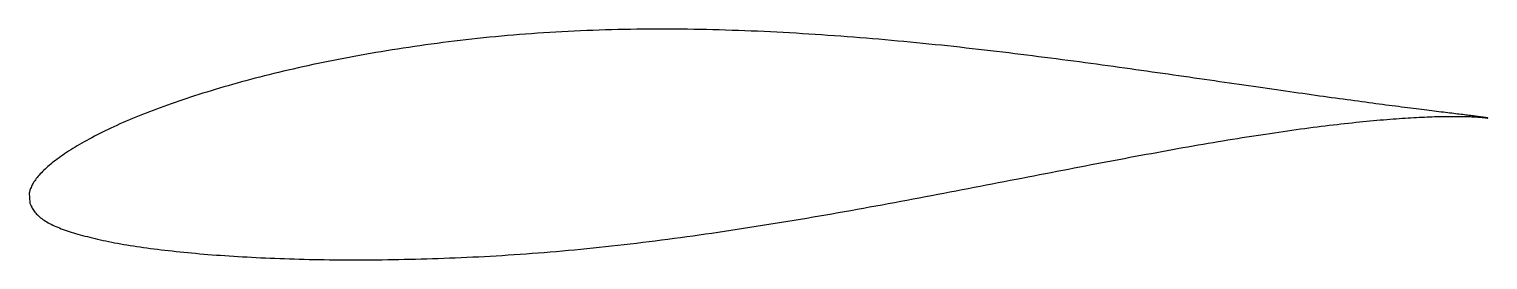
# Model space of a CAD drawing. Header units: metres. Extents: x -21.7 to 44, y -3.8 to 6.6.
import ezdxf

# ---------------------------------------------------------------- set-up
doc = ezdxf.new("R2010")
doc.units = ezdxf.units.M

msp = doc.modelspace()

# ---------------------------------------------------------------- linework, layer by layer
msp.add_lwpolyline([(43.96, 2.549), (43.958, 2.549), (43.955, 2.55), (43.948, 2.552), (43.939, 2.553), (43.928, 2.556), (43.914, 2.558), (43.898, 2.561), (43.879, 2.564), (43.857, 2.568), (43.833, 2.572), (43.807, 2.576), (43.778, 2.58), (43.746, 2.585), (43.712, 2.59), (43.675, 2.595), (43.636, 2.601), (43.595, 2.606), (43.551, 2.612), (43.504, 2.618), (43.455, 2.625), (43.404, 2.632), (43.35, 2.639), (43.293, 2.646), (43.234, 2.653), (43.173, 2.661), (43.109, 2.669), (43.043, 2.677), (42.974, 2.686), (42.903, 2.695), (42.829, 2.704), (42.753, 2.713), (42.675, 2.723), (42.594, 2.733), (42.51, 2.743), (42.424, 2.754), (42.336, 2.765), (42.246, 2.776), (42.153, 2.787), (42.057, 2.799), (41.959, 2.811), (41.859, 2.823), (41.757, 2.836), (41.652, 2.849), (41.545, 2.862), (41.435, 2.875), (41.323, 2.889), (41.209, 2.903), (41.093, 2.918), (40.974, 2.933), (40.853, 2.948), (40.729, 2.963), (40.603, 2.979), (40.475, 2.996), (40.345, 3.012), (40.213, 3.029), (40.078, 3.046), (39.941, 3.064), (39.802, 3.082), (39.66, 3.1), (39.517, 3.119), (39.371, 3.138), (39.223, 3.157), (39.073, 3.177), (38.92, 3.197), (38.766, 3.218), (38.609, 3.239), (38.451, 3.26), (38.29, 3.282), (38.127, 3.304), (37.962, 3.326), (37.795, 3.349), (37.626, 3.372), (37.454, 3.395), (37.281, 3.419), (37.106, 3.443), (36.929, 3.468), (36.749, 3.493), (36.568, 3.518), (36.385, 3.543), (36.2, 3.569), (36.013, 3.595), (35.824, 3.622), (35.633, 3.649), (35.44, 3.676), (35.245, 3.704), (35.048, 3.732), (34.85, 3.76), (34.65, 3.789), (34.448, 3.817), (34.244, 3.847), (34.038, 3.876), (33.83, 3.906), (33.621, 3.936), (33.41, 3.966), (33.197, 3.997), (32.983, 4.028), (32.767, 4.059), (32.549, 4.09), (32.33, 4.122), (32.109, 4.154), (31.886, 4.186), (31.662, 4.219), (31.436, 4.251), (31.208, 4.284), (30.979, 4.317), (30.749, 4.35), (30.516, 4.384), (30.283, 4.418), (30.048, 4.451), (29.811, 4.485), (29.573, 4.519), (29.334, 4.554), (29.093, 4.588), (28.851, 4.623), (28.607, 4.657), (28.362, 4.692), (28.116, 4.726), (27.868, 4.761), (27.62, 4.796), (27.369, 4.831), (27.118, 4.866), (26.865, 4.9), (26.611, 4.935), (26.356, 4.97), (26.1, 5.005), (25.843, 5.04), (25.584, 5.074), (25.325, 5.109), (25.064, 5.143), (24.802, 5.178), (24.539, 5.212), (24.275, 5.247), (24.011, 5.28), (23.745, 5.314), (23.478, 5.348), (23.21, 5.382), (22.941, 5.415), (22.672, 5.448), (22.401, 5.481), (22.13, 5.514), (21.857, 5.546), (21.584, 5.579), (21.311, 5.61), (21.036, 5.642), (20.761, 5.673), (20.484, 5.704), (20.208, 5.735), (19.93, 5.765), (19.652, 5.795), (19.373, 5.825), (19.094, 5.854), (18.814, 5.883), (18.533, 5.911), (18.252, 5.938), (17.97, 5.966), (17.688, 5.993), (17.405, 6.019), (17.122, 6.045), (16.838, 6.07), (16.554, 6.095), (16.269, 6.119), (15.984, 6.143), (15.699, 6.167), (15.414, 6.189), (15.128, 6.211), (14.842, 6.233), (14.555, 6.254), (14.268, 6.274), (13.981, 6.294), (13.694, 6.313), (13.407, 6.331), (13.119, 6.349), (12.832, 6.366), (12.544, 6.383), (12.256, 6.398), (11.968, 6.413), (11.68, 6.428), (11.392, 6.442), (11.104, 6.455), (10.817, 6.467), (10.529, 6.478), (10.241, 6.489), (9.953, 6.499), (9.665, 6.508), (9.378, 6.516), (9.091, 6.523), (8.803, 6.53), (8.516, 6.536), (8.23, 6.541), (7.943, 6.545), (7.657, 6.548), (7.371, 6.55), (7.085, 6.552), (6.8, 6.552), (6.515, 6.552), (6.231, 6.551), (5.946, 6.549), (5.663, 6.546), (5.379, 6.542), (5.097, 6.537), (4.814, 6.531), (4.533, 6.524), (4.251, 6.516), (3.971, 6.508), (3.69, 6.498), (3.411, 6.487), (3.132, 6.476), (2.854, 6.463), (2.576, 6.449), (2.299, 6.435), (2.023, 6.419), (1.747, 6.403), (1.473, 6.385), (1.199, 6.367), (0.925, 6.347), (0.653, 6.327), (0.381, 6.306), (0.111, 6.284), (-0.159, 6.26), (-0.428, 6.236), (-0.696, 6.211), (-0.963, 6.185), (-1.229, 6.159), (-1.495, 6.131), (-1.759, 6.102), (-2.022, 6.073), (-2.284, 6.042), (-2.545, 6.011), (-2.805, 5.979), (-3.064, 5.946), (-3.322, 5.913), (-3.579, 5.879), (-3.834, 5.844), (-4.089, 5.808), (-4.342, 5.771), (-4.594, 5.734), (-4.845, 5.696), (-5.095, 5.657), (-5.343, 5.618), (-5.59, 5.578), (-5.836, 5.537), (-6.08, 5.496), (-6.323, 5.454), (-6.565, 5.412), (-6.806, 5.369), (-7.045, 5.325), (-7.282, 5.281), (-7.519, 5.236), (-7.753, 5.191), (-7.987, 5.145), (-8.219, 5.098), (-8.449, 5.051), (-8.678, 5.004), (-8.905, 4.955), (-9.131, 4.907), (-9.355, 4.857), (-9.578, 4.808), (-9.799, 4.757), (-10.019, 4.707), (-10.237, 4.656), (-10.453, 4.604), (-10.667, 4.552), (-10.88, 4.499), (-11.091, 4.446), (-11.301, 4.393), (-11.509, 4.339), (-11.715, 4.285), (-11.919, 4.23), (-12.122, 4.175), (-12.323, 4.12), (-12.522, 4.064), (-12.719, 4.008), (-12.914, 3.952), (-13.108, 3.895), (-13.299, 3.838), (-13.489, 3.781), (-13.677, 3.723), (-13.863, 3.666), (-14.047, 3.608), (-14.229, 3.549), (-14.41, 3.491), (-14.588, 3.432), (-14.764, 3.373), (-14.939, 3.314), (-15.111, 3.254), (-15.282, 3.195), (-15.45, 3.135), (-15.617, 3.075), (-15.781, 3.015), (-15.943, 2.954), (-16.103, 2.894), (-16.261, 2.834), (-16.418, 2.773), (-16.571, 2.712), (-16.723, 2.651), (-16.873, 2.59), (-17.021, 2.529), (-17.166, 2.468), (-17.31, 2.407), (-17.451, 2.345), (-17.59, 2.284), (-17.726, 2.222), (-17.861, 2.161), (-17.993, 2.099), (-18.124, 2.037), (-18.251, 1.976), (-18.377, 1.914), (-18.501, 1.852), (-18.622, 1.79), (-18.741, 1.729), (-18.858, 1.667), (-18.972, 1.605), (-19.084, 1.543), (-19.194, 1.482), (-19.301, 1.42), (-19.407, 1.359), (-19.509, 1.298), (-19.61, 1.237), (-19.708, 1.177), (-19.804, 1.116), (-19.898, 1.056), (-19.989, 0.997), (-20.078, 0.937), (-20.164, 0.879), (-20.249, 0.82), (-20.33, 0.762), (-20.41, 0.704), (-20.487, 0.647), (-20.562, 0.59), (-20.634, 0.533), (-20.704, 0.477), (-20.771, 0.421), (-20.836, 0.365), (-20.899, 0.31), (-20.959, 0.255), (-21.017, 0.2), (-21.072, 0.146), (-21.125, 0.092), (-21.176, 0.038), (-21.224, -0.015), (-21.269, -0.068), (-21.312, -0.121), (-21.353, -0.173), (-21.391, -0.225), (-21.427, -0.276), (-21.46, -0.327), (-21.491, -0.377), (-21.52, -0.427), (-21.546, -0.475), (-21.569, -0.523), (-21.59, -0.569), (-21.609, -0.614), (-21.625, -0.657), (-21.639, -0.698), (-21.651, -0.736), (-21.66, -0.77), (-21.667, -0.799), (-21.672, -0.821), (-21.675, -0.836), (-21.652, -1.255), (-21.65, -1.259), (-21.646, -1.268), (-21.639, -1.284), (-21.629, -1.308), (-21.616, -1.34), (-21.6, -1.377), (-21.581, -1.418), (-21.56, -1.461), (-21.536, -1.505), (-21.51, -1.549), (-21.481, -1.594), (-21.449, -1.638), (-21.415, -1.682), (-21.379, -1.726), (-21.34, -1.769), (-21.299, -1.811), (-21.256, -1.853), (-21.21, -1.894), (-21.161, -1.934), (-21.11, -1.974), (-21.057, -2.013), (-21.001, -2.051), (-20.943, -2.088), (-20.882, -2.125), (-20.819, -2.162), (-20.754, -2.197), (-20.686, -2.232), (-20.615, -2.266), (-20.543, -2.3), (-20.468, -2.333), (-20.39, -2.366), (-20.31, -2.398), (-20.228, -2.43), (-20.144, -2.462), (-20.057, -2.493), (-19.967, -2.523), (-19.876, -2.554), (-19.781, -2.584), (-19.685, -2.614), (-19.586, -2.644), (-19.485, -2.673), (-19.382, -2.703), (-19.276, -2.732), (-19.168, -2.761), (-19.057, -2.789), (-18.945, -2.818), (-18.83, -2.846), (-18.712, -2.874), (-18.593, -2.902), (-18.471, -2.929), (-18.347, -2.956), (-18.22, -2.983), (-18.092, -3.009), (-17.961, -3.036), (-17.828, -3.061), (-17.693, -3.086), (-17.555, -3.111), (-17.416, -3.136), (-17.274, -3.16), (-17.13, -3.183), (-16.984, -3.206), (-16.836, -3.229), (-16.686, -3.251), (-16.533, -3.273), (-16.379, -3.295), (-16.222, -3.316), (-16.063, -3.336), (-15.903, -3.357), (-15.74, -3.377), (-15.575, -3.397), (-15.408, -3.416), (-15.239, -3.434), (-15.068, -3.453), (-14.895, -3.471), (-14.72, -3.489), (-14.543, -3.506), (-14.365, -3.523), (-14.184, -3.539), (-14.001, -3.555), (-13.817, -3.571), (-13.63, -3.586), (-13.442, -3.601), (-13.252, -3.615), (-13.059, -3.629), (-12.866, -3.643), (-12.67, -3.656), (-12.472, -3.669), (-12.273, -3.681), (-12.072, -3.693), (-11.869, -3.704), (-11.664, -3.715), (-11.458, -3.726), (-11.25, -3.736), (-11.04, -3.745), (-10.829, -3.755), (-10.615, -3.763), (-10.401, -3.772), (-10.184, -3.779), (-9.966, -3.786), (-9.747, -3.793), (-9.525, -3.799), (-9.303, -3.805), (-9.078, -3.81), (-8.853, -3.815), (-8.625, -3.819), (-8.396, -3.822), (-8.166, -3.825), (-7.934, -3.828), (-7.701, -3.83), (-7.466, -3.831), (-7.23, -3.832), (-6.993, -3.832), (-6.754, -3.832), (-6.514, -3.831), (-6.272, -3.83), (-6.029, -3.828), (-5.785, -3.825), (-5.54, -3.822), (-5.293, -3.818), (-5.045, -3.814), (-4.796, -3.809), (-4.546, -3.804), (-4.295, -3.798), (-4.042, -3.791), (-3.788, -3.784), (-3.533, -3.776), (-3.277, -3.768), (-3.02, -3.759), (-2.762, -3.749), (-2.503, -3.739), (-2.243, -3.727), (-1.981, -3.716), (-1.719, -3.703), (-1.456, -3.69), (-1.192, -3.676), (-0.927, -3.662), (-0.661, -3.646), (-0.394, -3.63), (-0.127, -3.613), (0.142, -3.595), (0.411, -3.577), (0.681, -3.558), (0.952, -3.538), (1.224, -3.517), (1.496, -3.495), (1.769, -3.473), (2.043, -3.45), (2.317, -3.426), (2.592, -3.401), (2.868, -3.375), (3.144, -3.349), (3.421, -3.322), (3.698, -3.294), (3.976, -3.265), (4.255, -3.236), (4.534, -3.206), (4.813, -3.175), (5.093, -3.143), (5.373, -3.111), (5.654, -3.077), (5.935, -3.044), (6.217, -3.009), (6.499, -2.974), (6.781, -2.938), (7.063, -2.901), (7.346, -2.863), (7.629, -2.825), (7.912, -2.787), (8.196, -2.747), (8.48, -2.708), (8.764, -2.667), (9.048, -2.626), (9.332, -2.584), (9.616, -2.542), (9.901, -2.5), (10.185, -2.456), (10.47, -2.412), (10.754, -2.368), (11.039, -2.323), (11.324, -2.278), (11.608, -2.232), (11.893, -2.186), (12.177, -2.139), (12.462, -2.092), (12.746, -2.045), (13.03, -1.998), (13.314, -1.95), (13.598, -1.901), (13.881, -1.852), (14.165, -1.803), (14.448, -1.754), (14.731, -1.704), (15.014, -1.654), (15.296, -1.604), (15.578, -1.553), (15.86, -1.503), (16.141, -1.452), (16.422, -1.401), (16.702, -1.349), (16.983, -1.298), (17.262, -1.247), (17.541, -1.195), (17.82, -1.143), (18.098, -1.091), (18.376, -1.038), (18.653, -0.986), (18.93, -0.934), (19.206, -0.882), (19.481, -0.829), (19.756, -0.776), (20.03, -0.724), (20.303, -0.672), (20.576, -0.619), (20.848, -0.566), (21.119, -0.514), (21.39, -0.461), (21.66, -0.409), (21.929, -0.357), (22.197, -0.305), (22.464, -0.253), (22.731, -0.201), (22.996, -0.149), (23.261, -0.098), (23.525, -0.047), (23.788, 0.004), (24.05, 0.055), (24.311, 0.106), (24.571, 0.156), (24.83, 0.206), (25.088, 0.256), (25.344, 0.306), (25.6, 0.355), (25.855, 0.404), (26.109, 0.453), (26.361, 0.501), (26.613, 0.549), (26.863, 0.597), (27.112, 0.644), (27.36, 0.691), (27.607, 0.737), (27.852, 0.783), (28.096, 0.829), (28.339, 0.874), (28.581, 0.918), (28.821, 0.962), (29.061, 1.006), (29.298, 1.05), (29.535, 1.093), (29.77, 1.135), (30.003, 1.177), (30.235, 1.218), (30.466, 1.259), (30.695, 1.299), (30.923, 1.339), (31.15, 1.378), (31.375, 1.416), (31.598, 1.454), (31.82, 1.491), (32.04, 1.528), (32.259, 1.564), (32.476, 1.6), (32.692, 1.635), (32.906, 1.669), (33.118, 1.703), (33.329, 1.736), (33.538, 1.768), (33.745, 1.8), (33.951, 1.832), (34.155, 1.862), (34.357, 1.892), (34.557, 1.922), (34.756, 1.95), (34.953, 1.978), (35.148, 2.006), (35.342, 2.033), (35.533, 2.059), (35.723, 2.085), (35.911, 2.11), (36.097, 2.134), (36.282, 2.158), (36.464, 2.181), (36.644, 2.203), (36.823, 2.225), (36.999, 2.246), (37.174, 2.266), (37.347, 2.286), (37.518, 2.306), (37.686, 2.324), (37.853, 2.342), (38.018, 2.36), (38.181, 2.377), (38.341, 2.393), (38.5, 2.409), (38.657, 2.424), (38.811, 2.438), (38.964, 2.452), (39.114, 2.465), (39.262, 2.477), (39.409, 2.49), (39.553, 2.501), (39.695, 2.512), (39.834, 2.522), (39.972, 2.532), (40.107, 2.541), (40.24, 2.55), (40.372, 2.558), (40.5, 2.566), (40.627, 2.573), (40.751, 2.58), (40.874, 2.586), (40.994, 2.592), (41.111, 2.597), (41.227, 2.602), (41.34, 2.606), (41.451, 2.61), (41.559, 2.614), (41.665, 2.617), (41.769, 2.62), (41.871, 2.622), (41.97, 2.624), (42.067, 2.625), (42.162, 2.626), (42.254, 2.627), (42.344, 2.628), (42.432, 2.628), (42.517, 2.628), (42.6, 2.628), (42.68, 2.627), (42.758, 2.626), (42.834, 2.625), (42.907, 2.623), (42.978, 2.622), (43.046, 2.62), (43.112, 2.617), (43.176, 2.615), (43.237, 2.613), (43.295, 2.61), (43.352, 2.607), (43.405, 2.604), (43.457, 2.601), (43.505, 2.598), (43.552, 2.595), (43.596, 2.592), (43.637, 2.588), (43.676, 2.585), (43.712, 2.582), (43.746, 2.578), (43.778, 2.575), (43.807, 2.572), (43.833, 2.569), (43.857, 2.566), (43.879, 2.563), (43.898, 2.56), (43.914, 2.558), (43.928, 2.555), (43.939, 2.553), (43.948, 2.551), (43.955, 2.55), (43.958, 2.549), (43.96, 2.549)], close=True)

doc.saveas('drawing.dxf')
